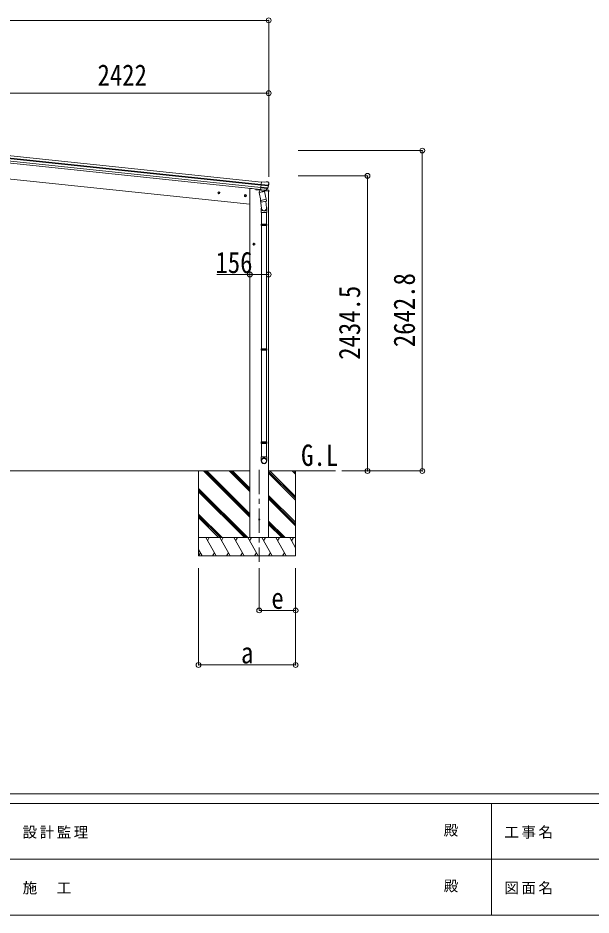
# Model space of a CAD drawing. Units: millimetres at full size, sheet at 1:40; some dimension numbers follow another scale. Extents: x -11243 to 11243, y -7760 to 7760.
# Drawn here: x -4502 to 222, y -7760 to -360 of the extents above; entities that cross this region are included whole.
import ezdxf
from ezdxf.enums import TextEntityAlignment as Align

# ---------------------------------------------------------------- set-up
doc = ezdxf.new("R2010")
doc.units = ezdxf.units.MM
doc.header["$LTSCALE"] = 40
doc.header["$PDMODE"] = 32
doc.header["$PDSIZE"] = 40
doc.linetypes.add('CHAIN1', pattern=[8, 5, -1, 1, -1])
for name, color, linetype, lineweight in [('0-0_0', 7, 'Continuous', 9), ('0-1_本体', 5, 'CHAIN1', 9), ('0-3_ELV2', 4, 'Continuous', 9), ('0-6_OTH_LINE', 6, 'Continuous', 9), ('0-9_OUTLINE', 7, 'Continuous', 9), ('F-0_240', 7, 'Continuous', 9)]:
    doc.layers.add(name, color=color, linetype=linetype, lineweight=lineweight)
doc.layers.add('0-7_SHAPE', color=7, linetype='Continuous')
doc.styles.add('ＭＳ ゴシック', font='')
doc.styles.get('ＭＳ ゴシック').set_extended_font_data('MS Gothic')

msp = doc.modelspace()

# ---------------------------------------------------------------- linework, layer by layer
at = {"layer": '0-0_0'}
for p, q in [((-7139, -4096.94), (-2590.98, -4096.94)), ((-3013.23, -4096.94), (-3013.23, -4796.94)), ((-2590.98, -4479.2), (-2973.24, -4096.94)), ((-2590.98, -4465.06), (-2959.1, -4096.94)), ((-2590.98, -4450.92), (-2944.96, -4096.94)), ((-2590.98, -4267.07), (-2761.11, -4096.94)), ((-2590.98, -4252.93), (-2746.97, -4096.94)), ((-2590.98, -4238.79), (-2732.82, -4096.94)), ((-2091.37, -4096.94), (-2435.48, -4096.94)), ((-2435.48, -4096.94), (-1883.39, -4096.94)), ((-2213.23, -4322.31), (-2435.48, -4100.06)), ((-2213.23, -4336.45), (-2435.48, -4114.21)), ((-2213.23, -4308.17), (-2424.46, -4096.94)), ((-2213.23, -4124.32), (-2240.61, -4096.94)), ((-2213.23, -4110.18), (-2226.47, -4096.94)), ((-2213.23, -4096.94), (-2213.23, -4796.94)), ((-2607.09, -4646.94), (-3013.23, -4240.8)), ((-2621.23, -4646.94), (-3013.23, -4254.95)), ((-2635.37, -4646.94), (-3013.23, -4269.09)), ((-2213.23, -4520.3), (-2435.48, -4298.05)), ((-2213.23, -4534.44), (-2435.48, -4312.19)), ((-2213.23, -4548.59), (-2435.48, -4326.34)), ((-2819.22, -4646.94), (-3013.23, -4452.93)), ((-2833.36, -4646.94), (-3013.23, -4467.08)), ((-2847.5, -4646.94), (-3013.23, -4481.22)), ((-2298.72, -4646.94), (-2435.48, -4510.18)), ((-2312.86, -4646.94), (-2435.48, -4524.33)), ((-2327, -4646.94), (-2435.48, -4538.47)), ((-3013.23, -4646.94), (-2213.23, -4646.94)), ((-2867.84, -4796.94), (-2954.45, -4646.94)), ((-2939.45, -4672.92), (-2924.45, -4646.94)), ((-2752.37, -4796.94), (-2838.98, -4646.94)), ((-2808.98, -4646.94), (-2823.98, -4672.92)), ((-2636.9, -4796.94), (-2723.51, -4646.94)), ((-2708.51, -4672.92), (-2693.51, -4646.94)), ((-2521.43, -4796.94), (-2608.04, -4646.94)), ((-2593.04, -4672.92), (-2578.03, -4646.94)), ((-2405.96, -4796.94), (-2492.57, -4646.94)), ((-2477.57, -4672.92), (-2462.56, -4646.94)), ((-2290.49, -4796.94), (-2377.1, -4646.94)), ((-2362.09, -4672.92), (-2347.09, -4646.94)), ((-2213.23, -4730.77), (-2261.63, -4646.94)), ((-2246.63, -4672.92), (-2231.63, -4646.94)), ((-2983.31, -4796.94), (-3013.23, -4745.13)), ((-2998.31, -4770.96), (-3013.23, -4796.79)), ((-2213.23, -4796.94), (-3013.23, -4796.94)), ((-2882.84, -4770.96), (-2897.84, -4796.94)), ((-2767.37, -4770.96), (-2782.37, -4796.94)), ((-2651.9, -4770.96), (-2666.9, -4796.94)), ((-2536.43, -4770.96), (-2551.43, -4796.94)), ((-2420.96, -4770.96), (-2435.96, -4796.94)), ((-2305.49, -4770.96), (-2320.49, -4796.94))]:
    msp.add_line(p, q, dxfattribs=at)
at = {"layer": '0-1_本体'}
msp.add_line((-2513.23, -4087.73), (-2513.23, -4846.94), dxfattribs=at)
at = {"layer": '0-3_ELV2'}
for p, q in [((-2495.39, -1714.94), (-4794.8, -1473.26)), ((-4801.07, -1532.93), (-2501.66, -1774.61)), ((-2499.9, -1757.87), (-4799.31, -1516.19)), ((-2497.8, -1738.01), (-4797.22, -1496.33)), ((-2497.37, -1733.83), (-4796.79, -1492.15)), ((-4821.65, -1662.49), (-2590.98, -1896.94)), ((-2540.2, -1770.56), (-2539.78, -1773.79)), ((-2501.79, -1775.92), (-2502.72, -1776.11)), ((-2501.96, -1777.5), (-2495.18, -1712.95)), ((-2444.98, -1766.08), (-2500.15, -1760.28)), ((-2442.65, -1761.81), (-2499.68, -1755.82)), ((-2438.35, -1745.6), (-2497.95, -1739.33)), ((-2497.33, -1733.48), (-2437.59, -1739.76)), ((-2468.65, -1715.73), (-2495.18, -1712.95)), ((-2456.8, -1780.52), (-2443.75, -1764.58)), ((-2455.86, -1781.15), (-2442.16, -1765.4)), ((-2441.08, -1712.6), (-2441.09, -1712.6)), ((-2437.72, -1714.43), (-2437.73, -1714.42)), ((-2437.72, -1714.43), (-2434.23, -1718.74)), ((-2434.23, -1718.74), (-2433.53, -1719.61)), ((-2432.94, -1723.51), (-2432.86, -1721.64)), ((-2852.06, -1798.36), (-2845.2, -1795.31)), ((-2839.92, -1807.18), (-2846.77, -1810.23)), ((-2845.2, -1795.31), (-2839.13, -1799.72)), ((-2839.13, -1799.72), (-2839.92, -1807.18)), ((-2633.26, -1821.35), (-2626.41, -1818.3)), ((-2621.12, -1830.18), (-2627.98, -1833.23)), ((-2626.41, -1818.3), (-2620.34, -1822.71)), ((-2620.34, -1822.71), (-2621.12, -1830.18)), ((-2506.08, -1781.18), (-2535.35, -1778.11)), ((-2501.96, -1777.5), (-2492.02, -1778.55)), ((-2458.56, -1781.83), (-2501.94, -1777.27)), ((-2498.41, -1777.97), (-2499.98, -1777.8)), ((-2460.87, -1781.91), (-2498.41, -1777.97)), ((-2492.02, -1778.55), (-2491.76, -1778.66)), ((-2491.76, -1778.66), (-2466.43, -1781.33)), ((-2466.43, -1781.33), (-2466.16, -1781.26)), ((-2466.16, -1781.26), (-2458.47, -1782.07)), ((-2432.33, -1788.93), (-2466.06, -1785.39)), ((-2459.31, -1782.08), (-2460.87, -1781.91)), ((-2452.74, -1777.74), (-2435.89, -1779.51)), ((-2435.48, -4646.94), (-2435.48, -1788.6)), ((-2433.23, -1782.1), (-2432.33, -1788.93)), ((-2563.48, -2222.74), (-2556.98, -2218.99)), ((-2556.98, -2218.99), (-2550.48, -2222.74)), ((-2550.48, -2230.25), (-2556.98, -2234)), ((-2550.48, -2222.74), (-2550.48, -2230.25))]:
    msp.add_line(p, q, dxfattribs=at)
for points in [[(-2590.98, -4646.94), (-2590.98, -1767.94), (-2570.98, -1767.94), (-2540.12, -1771.18)], [(-2468.65, -1715.73), (-2455.86, -1711.33), (-2455.86, -1711.33)], [(-2454.57, -1711.18), (-2454.57, -1711.18), (-2441.09, -1712.6)], [(-2846.77, -1810.23), (-2852.84, -1805.82), (-2852.06, -1798.36)], [(-2627.98, -1833.23), (-2634.05, -1828.82), (-2633.26, -1821.35)], [(-2556.98, -2234), (-2563.48, -2230.25), (-2563.48, -2222.74)]]:
    msp.add_lwpolyline(points, dxfattribs=at)
for centre, radius in [((-2845.99, -1802.77), 8.5), ((-2845.99, -1802.77), 7.7), ((-2845.99, -1802.77), 6.5), ((-2627.19, -1825.77), 8.5), ((-2627.19, -1825.77), 7.7), ((-2627.19, -1825.77), 6.5), ((-2556.98, -2226.49), 8.5), ((-2556.98, -2226.49), 7.7), ((-2556.98, -2226.49), 6.5), ((-2513.23, -4496.94), 4.5)]:
    msp.add_circle(centre, radius, dxfattribs=at)
for centre, radius, start, end in [((-2534.82, -1773.13), 5, 187.5, 264), ((-2454.88, -1714.17), 3, 84.02369, 108.97631), ((-2446.07, -1762.68), 3, 320.69111, 342.20009), ((-2633.83, -1702.4), 200.2, 342.20009, 347.53883), ((-2444.42, -1763.43), 3, 319, 342.13916), ((-2633.83, -1702.4), 202, 342.13916, 354), ((-2441.61, -1717.57), 5, 39.04426, 83.95574), ((-2438.44, -1746.94), 1.35, 83.1605, 85.91927), ((-2435.57, -1745.96), 2.74, 167.02151, 172.43412), ((-2392.87, -1747.1), 45.32, 170.67122, 173.64518), ((-2626.77, -1704.45), 192.44, 349.4271, 354.57578), ((-2499.93, -1777.3), 0.5, 228.73754, 264), ((-2459.26, -1781.58), 0.5, 264, 299.26246), ((-2458.11, -1779.19), 2.99, 273.2717, 319.00739), ((-2436.2, -1782.49), 3, 7.5, 84)]:
    msp.add_arc(centre, radius, start, end, dxfattribs=at)
for centre, major_axis, ratio, start_param, end_param in [((-2636.14, -1724.34), (20.92, 199.05), 0.994373, 1.5554317, 1.5718064), ((-2636.14, -1724.34), (20.92, 199.05), 0.994373, 4.7113789, 4.7277536), ((-2435.07, -1722.65), (0.38, 5.97), 0.020485, 0.671432, 1.5691306), ((-2439.41, -1717.11), (5.48, -2.51), 0.24881, 0.460585, 0.4641038), ((-2435.86, -1721.49), (-1.9, 2.34), 0.995767, 3.9859716, 4.712389), ((-2458.25, -1778.86), (0.51, 2.96), 0.642905, 3.2459383, 4.203928), ((-2458.16, -1779.08), (1.1, -2.8), 0.997631, 5.8041905, 5.8929484), ((-2458.21, -1778.96), (3.02, -2.79), 0.650902, 5.2561448, 5.3289554), ((-2455.81, -1779.11), (1.71, 2.84), 0.040856, 2.1135035, 2.1416249)]:
    msp.add_ellipse(centre, major_axis=major_axis, ratio=ratio, start_param=start_param, end_param=end_param, dxfattribs=at)
at = {"layer": '0-6_OTH_LINE'}
for p, q in [((-7295, -379.89), (-2434.98, -379.89)), ((-2434.98, -379.89), (-2434.98, -1670.96)), ((-2434.98, -979.89), (-4857.09, -979.89)), ((-1169.53, -1454.16), (-2191.87, -1454.16)), ((-1169.53, -1454.16), (-1169.53, -4096.94)), ((-1620.53, -1662.49), (-2191.87, -1662.49)), ((-1620.53, -1662.49), (-1620.53, -4096.94)), ((-2590.98, -2476.49), (-2435.48, -2476.49)), ((-1620.53, -4096.94), (-1833.39, -4096.94)), ((-1169.53, -4096.94), (-1833.39, -4096.94)), ((-3013.23, -5696.94), (-3013.23, -4897.94)), ((-2513.23, -5246.94), (-2513.23, -4897.94)), ((-2213.23, -5246.94), (-2213.23, -4897.94)), ((-2213.23, -5696.94), (-2213.23, -4897.94)), ((-2213.23, -5246.94), (-2513.23, -5246.94)), ((-2213.23, -5696.94), (-3013.23, -5696.94))]:
    msp.add_line(p, q, dxfattribs=at)
at = {"layer": '0-6_OTH_LINE', "lineweight": 18}
msp.add_line((-2590.98, -2476.49), (-2863.02, -2476.49), dxfattribs=at)
at = {"layer": '0-6_OTH_LINE'}
for p in [(-2434.98, -379.89), (-2434.98, -979.89), (-1169.53, -1454.16), (-1620.53, -1662.49), (-2590.98, -2476.49), (-2435.48, -2476.49), (-1620.53, -4096.94), (-1169.53, -4096.94), (-2513.23, -5246.94), (-2213.23, -5246.94), (-3013.23, -5696.94), (-2213.23, -5696.94)]:
    msp.add_point(p, dxfattribs=at)
at = {"layer": '0-9_OUTLINE'}
for p, q in [((-2501.79, -1775.92), (-2502.72, -1776.11)), ((-2514.17, -1799.57), (-2469.29, -1790.44)), ((-2500.82, -1865.22), (-2514.17, -1799.57)), ((-2502.72, -1776.11), (-2513.92, -1793.03)), ((-2513.92, -1793.03), (-2512.65, -1799.26)), ((-2459.31, -1782.08), (-2499.98, -1777.8)), ((-2492.28, -1779), (-2489.36, -1793.35)), ((-2463.13, -1784.23), (-2487.89, -1793.98)), ((-2471.47, -1787.52), (-2470.81, -1790.75)), ((-2469.29, -1790.44), (-2455.94, -1856.09)), ((-2462.67, -1782.38), (-2462.52, -1783.1)), ((-2501.25, -1863.09), (-2494.6, -1930.83)), ((-2500.82, -1865.22), (-2455.94, -1856.09)), ((-2500.8, -1865.22), (-2498.27, -1877.69)), ((-2455, -1870.7), (-2495.97, -1879.03)), ((-2458.34, -1871.38), (-2452.78, -1927.1)), ((-2453.46, -1868.34), (-2455.95, -1856.1)), ((-2453.67, -1869.74), (-2453.67, -1869.74)), ((-2496.63, -1929.61), (-2496.63, -1964.26)), ((-2496.63, -1964.26), (-2450.63, -1964.26)), ((-2494.63, -1964.26), (-2494.63, -2061.01)), ((-2452.63, -1964.26), (-2452.63, -2061.01)), ((-2450.63, -1964.26), (-2450.63, -1929.91)), ((-2496.63, -2063.01), (-2495.63, -2061.01)), ((-2496.63, -2063.01), (-2450.63, -2063.01)), ((-2496.63, -2063.01), (-2496.63, -2071.01)), ((-2496.63, -2071.01), (-2450.63, -2071.01)), ((-2496.63, -2071.01), (-2495.63, -2073.01)), ((-2495.63, -2061.01), (-2451.63, -2061.01)), ((-2450.63, -2063.01), (-2451.63, -2061.01)), ((-2495.63, -2073.01), (-2451.63, -2073.01)), ((-2494.63, -2073.01), (-2494.63, -3089.7)), ((-2452.63, -2073.01), (-2452.63, -3089.7)), ((-2496.63, -3091.7), (-2495.63, -3089.7)), ((-2496.63, -3091.7), (-2450.63, -3091.7)), ((-2496.63, -3091.7), (-2496.63, -3099.7)), ((-2496.63, -3099.7), (-2450.63, -3099.7)), ((-2496.63, -3099.7), (-2495.63, -3101.7)), ((-2495.63, -3089.7), (-2451.63, -3089.7)), ((-2495.63, -3101.7), (-2451.63, -3101.7)), ((-2494.63, -3101.7), (-2494.63, -3857.38)), ((-2452.63, -3101.7), (-2452.63, -3857.38)), ((-2450.63, -3091.7), (-2451.63, -3089.7)), ((-2496.63, -3859.38), (-2495.63, -3857.38)), ((-2496.63, -3859.38), (-2450.63, -3859.38)), ((-2496.63, -3859.38), (-2496.63, -3867.38)), ((-2496.63, -3867.38), (-2450.63, -3867.38)), ((-2496.63, -3867.38), (-2495.63, -3869.38)), ((-2495.63, -3857.38), (-2451.63, -3857.38)), ((-2495.63, -3869.38), (-2451.63, -3869.38)), ((-2494.63, -3869.38), (-2494.63, -3979.38)), ((-2452.63, -3869.38), (-2452.63, -3979.38)), ((-2450.63, -3859.38), (-2451.63, -3857.38)), ((-2496.63, -4013.53), (-2496.63, -3979.38)), ((-2496.63, -3979.38), (-2450.63, -3979.38)), ((-2450.63, -4013.53), (-2450.63, -3979.38))]:
    msp.add_line(p, q, dxfattribs=at)
for points in [[(-2450.63, -2063.01), (-2450.63, -2071.01), (-2451.63, -2073.01)], [(-2450.63, -3091.7), (-2450.63, -3099.7), (-2451.63, -3101.7)], [(-2450.63, -3859.38), (-2450.63, -3867.38), (-2451.63, -3869.38)]]:
    msp.add_lwpolyline(points, dxfattribs=at)
for centre, radius, start, end in [((-2499.93, -1777.3), 0.5, 228.73754, 264), ((-2492.86, -1779.16), 0.604, 15.29405, 86.90158), ((-2488.36, -1793.07), 1.03, 195.53431, 297.46103), ((-2463.5, -1783.3), 1, 291.5, 11.5), ((-2462.18, -1782.28), 0.5, 84, 191.5), ((-2459.26, -1781.58), 0.5, 264, 299.26246), ((-2496.36, -1877.07), 2, 198.03157, 281.5), ((-2455.4, -1868.74), 2, 281.5, 330.09038), ((-2455.36, -1868.77), 1.95, 330.02234, 12.45983), ((-2480.63, -1929.91), 30, 0, 2.54858)]:
    msp.add_arc(centre, radius, start, end, dxfattribs=at)
for centre, major_axis, ratio, start_param, end_param in [((-2473.63, -1929.61), (-23, 0), 0.996195, 5.9588909, 9.9444346), ((-2473.63, -1929.61), (-21, 0), 0.996195, 0.0583862, 3.2616355), ((-2473.63, -4011.78), (23, 0), 0.996195, 6.2831853, 9.424778), ((-2473.63, -4013.53), (23, 0), 0.996195, 6.2831853, 9.424778), ((-2473.63, -4013.53), (0, -23.43), 0.981806, 4.712389, 7.8539816)]:
    msp.add_ellipse(centre, major_axis=major_axis, ratio=ratio, start_param=start_param, end_param=end_param, dxfattribs=at)
msp.add_ellipse((-2473.63, -4013.53), major_axis=(-21, 0), ratio=0.996195, dxfattribs=at)
at = {"layer": 'F-0_240', "color": 5}
for p, q in [((-11242.74, -6760), (10677.26, -6760)), ((-11242.74, -6840), (7121.58, -6840)), ((-598.42, -6840), (-598.42, -7760)), ((-4598.42, -7300), (3601.58, -7300)), ((-11242.74, -7760), (10677.26, -7760))]:
    msp.add_line(p, q, dxfattribs=at)

# ---------------------------------------------------------------- texts
at = {"layer": '0-6_OTH_LINE', "color": 7, "style": 'ＭＳ ゴシック', "width": 0.85}
for s, p in [('2422', (-3846.03, -971.89)), ('156', (-2873.65, -2517.26)), ('e', (-2413.23, -5286.94)), ('a', (-2663.23, -5736.94))]:
    msp.add_text(s, height=176, dxfattribs=at).set_placement(p, align=Align.BOTTOM_LEFT)
for s, p in [('2642.8', (-1177.53, -3075.55)), ('2434.5', (-1628.53, -3179.72))]:
    msp.add_text(s, height=176, rotation=90, dxfattribs=at).set_placement(p, align=Align.BOTTOM_LEFT)
at = {"layer": '0-7_SHAPE', "style": 'ＭＳ ゴシック', "width": 0.85}
msp.add_text('G.L', height=176, dxfattribs=at).set_placement((-2168.1, -4107.76), align=Align.BOTTOM_LEFT)
at = {"layer": 'F-0_240', "style": 'ＭＳ ゴシック'}
for p in [(-992.7, -7130), (-992.7, -7590)]:
    msp.add_text('殿', height=87.98, dxfattribs=at).set_placement(p, align=Align.BOTTOM_LEFT)
at = {"layer": 'F-0_240', "char_height": 87.98, "attachment_point": 7, "style": 'ＭＳ ゴシック'}
for s, insert in [('\\T1.17;設計監理', (-4463.32, -7130)), ('\\T1.17;工事名', (-492.95, -7130)), ('\\T1.17;施\u3000工', (-4463.32, -7590)), ('\\T1.17;図面名', (-492.95, -7590))]:
    msp.add_mtext(s, dxfattribs=dict(at, insert=insert))

doc.saveas('drawing.dxf')
